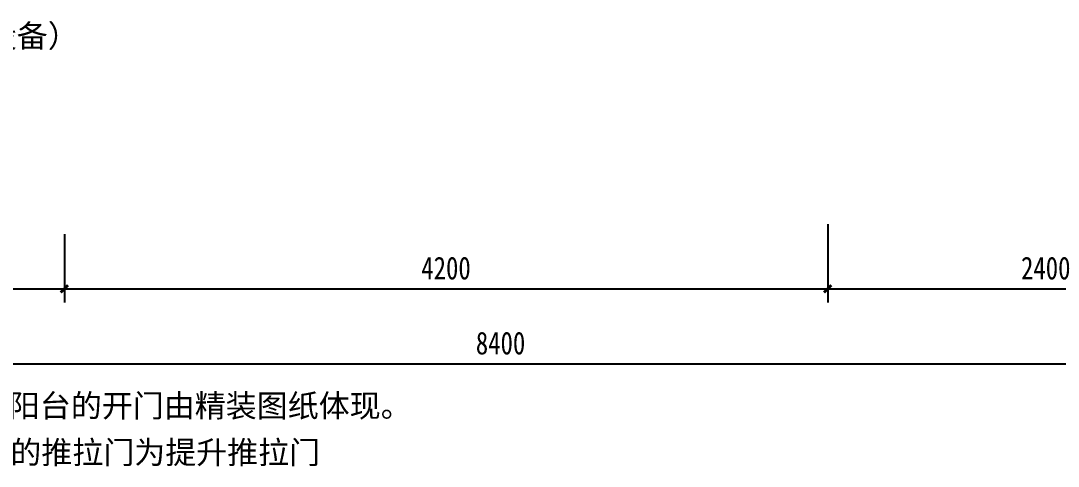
# Model space of a CAD drawing. Extents: x 3479 to 4537415, y 306 to 366510.
# Drawn here: x 4391543 to 4397252, y 270761 to 273214 of the extents above; entities that cross this region are included whole.
import ezdxf

# ---------------------------------------------------------------- set-up
doc = ezdxf.new("R2010")
doc.units = 0
doc.header["$LTSCALE"] = 10
doc.header["$MEASUREMENT"] = 0
doc.header["$PDMODE"] = 35
doc.linetypes.add('DASH', pattern=[0.35, 0.25, -0.1])
doc.layers.get('Defpoints').update_dxf_attribs({"color": 49, "linetype": 'DASH'})
doc.layers.add('P-TEXT', color=15, linetype='Continuous')
doc.layers.add('PUB_DIM', color=3, linetype='Continuous')
doc.styles.add('-宋体', font='simkai.ttf', dxfattribs={"width": 0.8})
doc.styles.add('WRYH', font='')
doc.styles.get('WRYH').set_extended_font_data('Microsoft YaHei')
doc.dimstyles.new('DIM-050', dxfattribs={"dimscale": 50, "dimtxt": 2.5, "dimasz": 0.8, "dimexe": 1.5, "dimexo": 2.5, "dimgap": 1, "dimtad": 1, "dimdec": 0, "dimzin": 12, "dimdsep": 46, "dimtxsty": '-宋体', "dimblk": 'ARCHTICK', "dimcen": 0, "dimdle": 1, "dimclrd": 256, "dimclre": 256, "dimclrt": 9, "dimadec": 0, "dimazin": 0, "dimtfac": 1, "dimtdec": 0, "dimtix": 1, "dimtmove": 2, "dimatfit": 3, "dimldrblk": 'DOT', "dimfxl": 1.5, "dimtolj": 1, "dimtzin": 12, "dimarcsym": 0})

# ---------------------------------------------------------------- blocks, each defined once
blk = doc.blocks.new('_ArchTick')
at = {"color": 0, "linetype": 'ByBlock', "const_width": 0.4}
blk.add_lwpolyline([(-0.5, -0.5), (0.5, 0.5)], dxfattribs=at)
blk = doc.blocks.new('*D1448')
at = {"layer": 'Defpoints', "color": 0, "transparency": 16777216}
for p in [(4389983.5, 272205.2), (4391783.5, 272163.2), (4391783.5, 271737.8)]:
    blk.add_point(p, dxfattribs=at)
at = {"layer": 'PUB_DIM', "lineweight": -2, "transparency": 16777216}
for p, q in [((4389983.5, 272080.2), (4389983.5, 271662.8)), ((4391783.5, 272038.2), (4391783.5, 271662.8)), ((4389933.5, 271737.8), (4391833.5, 271737.8))]:
    blk.add_line(p, q, dxfattribs=at)
at = {"layer": 'PUB_DIM', "lineweight": -2, "transparency": 16777216, "xscale": 40, "yscale": 40, "zscale": 40, "rotation": 180}
blk.add_blockref('_ArchTick', (4389983.5, 271737.8), dxfattribs=at)
at = {"layer": 'PUB_DIM', "lineweight": -2, "transparency": 16777216, "xscale": 40, "yscale": 40, "zscale": 40}
blk.add_blockref('_ArchTick', (4391783.5, 271737.8), dxfattribs=at)
at = {"layer": 'PUB_DIM', "color": 9, "transparency": 16777216, "insert": (4390883.5, 271851), "char_height": 125, "attachment_point": 5, "style": '-宋体'}
blk.add_mtext('\\A1;1800', dxfattribs=at)
blk = doc.blocks.new('_Dot')
at = {"color": 0, "linetype": 'ByBlock', "lineweight": -2}
blk.add_line((-0.5, 0), (-1, 0), dxfattribs=at)
at = {"color": 0, "linetype": 'ByBlock', "const_width": 0.5}
blk.add_lwpolyline([(-0.25, 0, 1), (0.25, 0, 1)], format="xyb", close=True, dxfattribs=at)
blk = doc.blocks.new('*D1449')
at = {"layer": 'Defpoints', "color": 0, "transparency": 16777216}
for p in [(4395983.5, 272218.1), (4391783.5, 272163.2), (4395983.5, 271737.8)]:
    blk.add_point(p, dxfattribs=at)
at = {"layer": 'PUB_DIM', "lineweight": -2, "transparency": 16777216}
for p, q in [((4395983.5, 272093.1), (4395983.5, 271662.8)), ((4391783.5, 272038.2), (4391783.5, 271662.8)), ((4391733.5, 271737.8), (4396033.5, 271737.8))]:
    blk.add_line(p, q, dxfattribs=at)
at = {"layer": 'PUB_DIM', "lineweight": -2, "transparency": 16777216, "xscale": 40, "yscale": 40, "zscale": 40, "rotation": 180}
blk.add_blockref('_ArchTick', (4391783.5, 271737.8), dxfattribs=at)
at = {"layer": 'PUB_DIM', "lineweight": -2, "transparency": 16777216, "xscale": 40, "yscale": 40, "zscale": 40}
blk.add_blockref('_ArchTick', (4395983.5, 271737.8), dxfattribs=at)
at = {"layer": 'PUB_DIM', "color": 9, "transparency": 16777216, "insert": (4393883.5, 271851), "char_height": 125, "attachment_point": 5, "style": '-宋体'}
blk.add_mtext('\\A1;4200', dxfattribs=at)
blk = doc.blocks.new('*D1450')
at = {"layer": 'Defpoints', "color": 0, "transparency": 16777216}
for p in [(4395983.5, 272218.1), (4398383.5, 272222.5), (4398383.5, 271737.8)]:
    blk.add_point(p, dxfattribs=at)
at = {"layer": 'PUB_DIM', "lineweight": -2, "transparency": 16777216}
for p, q in [((4395983.5, 272093.1), (4395983.5, 271662.8)), ((4398383.5, 272097.5), (4398383.5, 271662.8)), ((4395933.5, 271737.8), (4398433.5, 271737.8))]:
    blk.add_line(p, q, dxfattribs=at)
at = {"layer": 'PUB_DIM', "lineweight": -2, "transparency": 16777216, "xscale": 40, "yscale": 40, "zscale": 40, "rotation": 180}
blk.add_blockref('_ArchTick', (4395983.5, 271737.8), dxfattribs=at)
at = {"layer": 'PUB_DIM', "lineweight": -2, "transparency": 16777216, "xscale": 40, "yscale": 40, "zscale": 40}
blk.add_blockref('_ArchTick', (4398383.5, 271737.8), dxfattribs=at)
at = {"layer": 'PUB_DIM', "color": 9, "transparency": 16777216, "insert": (4397183.5, 271851), "char_height": 125, "attachment_point": 5, "style": '-宋体'}
blk.add_mtext('\\A1;2400', dxfattribs=at)
blk = doc.blocks.new('*D1455')
at = {"layer": 'Defpoints', "color": 0, "transparency": 16777216}
for p in [(4389983.5, 272205.2), (4398383.5, 272222.5), (4398383.5, 271324.8)]:
    blk.add_point(p, dxfattribs=at)
at = {"layer": 'PUB_DIM', "lineweight": -2, "transparency": 16777216}
for p, q in [((4389983.5, 272080.2), (4389983.5, 271249.8)), ((4398383.5, 272097.5), (4398383.5, 271249.8)), ((4389933.5, 271324.8), (4398433.5, 271324.8))]:
    blk.add_line(p, q, dxfattribs=at)
at = {"layer": 'PUB_DIM', "lineweight": -2, "transparency": 16777216, "xscale": 40, "yscale": 40, "zscale": 40, "rotation": 180}
blk.add_blockref('_ArchTick', (4389983.5, 271324.8), dxfattribs=at)
at = {"layer": 'PUB_DIM', "lineweight": -2, "transparency": 16777216, "xscale": 40, "yscale": 40, "zscale": 40}
blk.add_blockref('_ArchTick', (4398383.5, 271324.8), dxfattribs=at)
at = {"layer": 'PUB_DIM', "color": 9, "transparency": 16777216, "insert": (4394183.5, 271438), "char_height": 125, "attachment_point": 5, "style": '-宋体'}
blk.add_mtext('\\A1;8400', dxfattribs=at)

msp = doc.modelspace()

# ---------------------------------------------------------------- texts
at = {"layer": 'P-TEXT', "style": 'WRYH'}
for s, p in [('（此处只放A2户型设备）', (4389960.4, 273067.9)), ('注：客餐厅通往阳台的开门由精装图纸体现。', (4390284.5, 271031.5)), ('注：客厅至阳台的推拉门为提升推拉门', (4390292.7, 270774.6))]:
    msp.add_text(s, height=125, dxfattribs=at).set_placement(p)

# ---------------------------------------------------------------- dimensions: what is measured, and where the dimension line sits
at = {"layer": 'PUB_DIM'}
for base, p1, p2, picture, middle in [((4398383.5, 271324.8), (4389983.5, 272205.2), (4398383.5, 272222.5), '*D1455', (4394183.5, 271438)), ((4391783.5, 271737.8), (4389983.5, 272205.2), (4391783.5, 272163.2), '*D1448', (4390883.5, 271851)), ((4395983.5, 271737.8), (4391783.5, 272163.2), (4395983.5, 272218.1), '*D1449', (4393883.5, 271851)), ((4398383.5, 271737.8), (4395983.5, 272218.1), (4398383.5, 272222.5), '*D1450', (4397183.5, 271851))]:
    dim = msp.add_linear_dim(base=base, p1=p1, p2=p2, dimstyle='DIM-050', dxfattribs=at)
    dim.commit()
    dim.dimension.update_dxf_attribs({"geometry": picture, "text_midpoint": middle})

doc.saveas('drawing.dxf')
